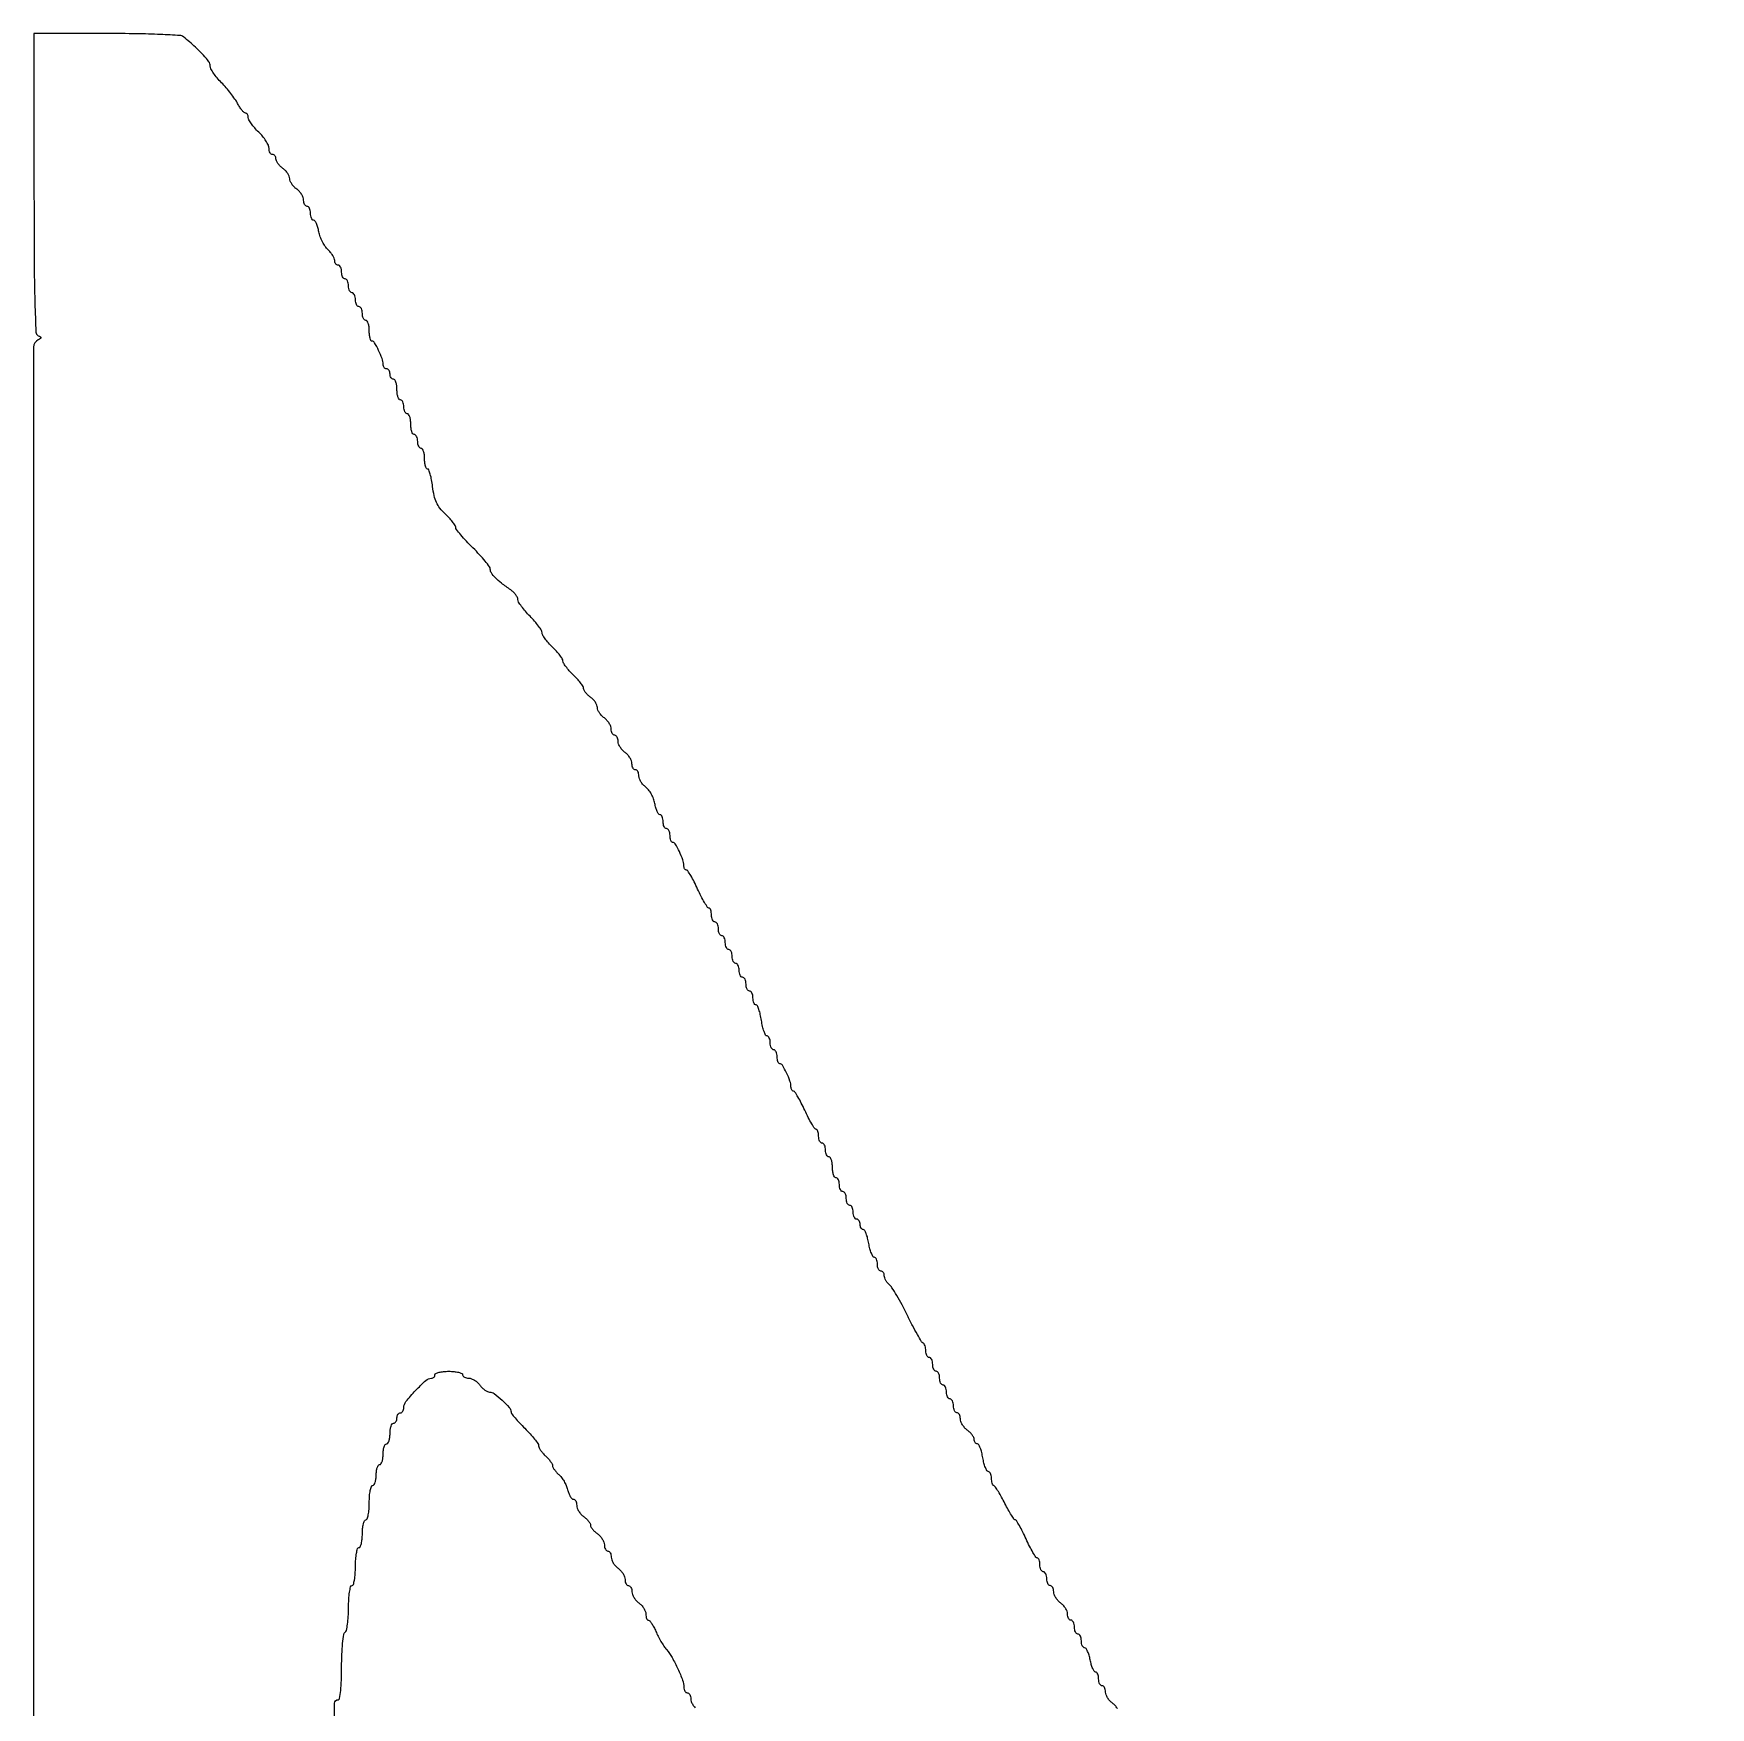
# Model space of a CAD drawing. Extents: x 70 to 555, y 250 to 2187.
# Drawn here: x 69.9 to 555, y 1702.8 to 2187 of the extents above; entities that cross this region are included whole.
import ezdxf

# ---------------------------------------------------------------- set-up
doc = ezdxf.new("R2010")
doc.units = 0

msp = doc.modelspace()

# ---------------------------------------------------------------- linework, layer by layer
for points in [[(383.4125, 1702.459276, 0.045499), (382.765149, 1703.316802, 0.052224), (382, 1704, -0.052224), (381.234851, 1704.683198, -0.045499), (380.5875, 1705.540724, -0.047927), (380.144747, 1706.434551, -0.091287), (380, 1707.220759, 0.054248), (379.925933, 1707.901422, 0.073949), (379.70625, 1708.477348, 0.093597), (379.381567, 1708.863853, 0.173062), (379, 1709, -0.191087), (378.618118, 1709.151477, -0.088204), (378.29375, 1709.5875, -0.068025), (378.073693, 1710.234582, -0.048028), (378, 1711, 0.0425), (377.934799, 1711.765682, 0.062142), (377.738942, 1712.4125, 0.081598), (377.4511, 1712.850897, 0.209741), (377.111291, 1713, -0.256887), (376.726727, 1713.211538, -0.037322), (376.290763, 1714.028125, -0.034546), (375.882132, 1715.159097, -0.023055), (375.565978, 1716.5, 0.02478), (375.244969, 1717.840783, 0.036741), (374.821812, 1718.971875, 0.040853), (374.365354, 1719.782001, 0.248969), (373.954687, 1720, -0.198381), (373.589948, 1720.150643, -0.08573), (373.280439, 1720.5875, -0.065694), (373.070226, 1721.234473, -0.045771), (373, 1722, 0.048028), (372.926307, 1722.765418, 0.068025), (372.70625, 1723.4125, 0.088204), (372.381882, 1723.848523, 0.191087), (372, 1724, -0.191087), (371.618118, 1724.151477, -0.088204), (371.29375, 1724.5875, -0.068025), (371.073693, 1725.234582, -0.048028), (371, 1726, 0.048028), (370.926307, 1726.765418, 0.068025), (370.70625, 1727.4125, 0.088204), (370.381882, 1727.848523, 0.191087), (370, 1728, -0.173062), (369.618433, 1728.136147, -0.093597), (369.29375, 1728.522652, -0.073949), (369.074067, 1729.098578, -0.054248), (369, 1729.779241, 0.091287), (368.855253, 1730.565449, 0.047927), (368.4125, 1731.459276, 0.045499), (367.765149, 1732.316802, 0.052224), (367, 1733, -0.052224), (366.234851, 1733.683198, -0.045499), (365.5875, 1734.540724, -0.047927), (365.144747, 1735.434551, -0.091287), (365, 1736.220759, 0.054248), (364.925933, 1736.901422, 0.073949), (364.70625, 1737.477348, 0.093597), (364.381567, 1737.863853, 0.173062), (364, 1738, -0.191087), (363.618118, 1738.151477, -0.088204), (363.29375, 1738.5875, -0.068025), (363.073693, 1739.234582, -0.048028), (363, 1740, 0.048028), (362.926307, 1740.765418, 0.068025), (362.70625, 1741.4125, 0.088204), (362.381882, 1741.848523, 0.191087), (362, 1742, -0.191087), (361.618118, 1742.151477, -0.088204), (361.29375, 1742.5875, -0.068025), (361.073693, 1743.234582, -0.048028), (361, 1744, 0.035676), (360.945257, 1744.766246, 0.053938), (360.779688, 1745.413545, 0.070374), (360.53754, 1745.858162, 0.235946), (360.25, 1746.003557, -0.252497), (359.855014, 1746.219031, -0.010688), (358.985937, 1747.619605, -0.016166), (358.012383, 1749.394667, -0.010555), (357, 1751.5, 0.00834), (355.998949, 1753.60559, 0.013015), (355.060245, 1755.380395, 0.007143), (354.225857, 1756.814912, 0.261661), (353.907218, 1756.996443, -0.246704), (353.584947, 1757.168234, -0.008581), (352.781445, 1758.394268, -0.014226), (351.872673, 1759.929311, -0.009255), (350.907218, 1761.75, 0.009041), (349.930482, 1763.593868, 0.012641), (348.986808, 1765.202604, 0.009021), (348.149744, 1766.497605, 0.141101), (347.75, 1766.833333, -0.15923), (347.461515, 1767.093607, -0.049842), (347.220312, 1767.631771, -0.044078), (347.055268, 1768.325242, -0.036404), (347, 1769.083333, 0.045626), (346.932915, 1769.81697, 0.065541), (346.73207, 1770.436979, 0.08556), (346.436378, 1770.855691, 0.198866), (346.087898, 1771, -0.271692), (345.693911, 1771.231149, -0.032949), (345.245211, 1772.175, -0.031813), (344.825121, 1773.467322, -0.020833), (344.5, 1775, 0.020833), (344.174879, 1776.532678, 0.031813), (343.754789, 1777.825, 0.032949), (343.306089, 1778.768851, 0.271692), (342.912102, 1779, -0.139015), (342.564283, 1779.09861, -0.100051), (342.26793, 1779.375777, -0.085585), (342.068374, 1779.790321, -0.069585), (342, 1780.279241, 0.115942), (341.860855, 1780.871239, 0.043072), (341.4125, 1781.606151, 0.039803), (340.765268, 1782.353917, 0.038332), (340, 1783, -0.052224), (339.234851, 1783.683198, -0.045499), (338.5875, 1784.540724, -0.047927), (338.144747, 1785.434551, -0.091287), (338, 1786.220759, 0.054248), (337.925933, 1786.901422, 0.073949), (337.70625, 1787.477348, 0.093597), (337.381567, 1787.863853, 0.173062), (337, 1788, -0.191087), (336.618118, 1788.151477, -0.088204), (336.29375, 1788.5875, -0.068025), (336.073693, 1789.234582, -0.048028), (336, 1790, 0.048028), (335.926307, 1790.765418, 0.068025), (335.70625, 1791.4125, 0.088204), (335.381882, 1791.848523, 0.191087), (335, 1792, -0.191087), (334.618118, 1792.151477, -0.088204), (334.29375, 1792.5875, -0.068025), (334.073693, 1793.234582, -0.048028), (334, 1794, 0.048028), (333.926307, 1794.765418, 0.068025), (333.70625, 1795.4125, 0.088204), (333.381882, 1795.848523, 0.191087), (333, 1796, -0.191087), (332.618118, 1796.151477, -0.088204), (332.29375, 1796.5875, -0.068025), (332.073693, 1797.234582, -0.048028), (332, 1798, 0.048028), (331.926307, 1798.765418, 0.068025), (331.70625, 1799.4125, 0.088204), (331.381882, 1799.848523, 0.191087), (331, 1800, -0.191087), (330.618118, 1800.151477, -0.088204), (330.29375, 1800.5875, -0.068025), (330.073693, 1801.234582, -0.048028), (330, 1802, 0.048028), (329.926307, 1802.765418, 0.068025), (329.70625, 1803.4125, 0.088204), (329.381882, 1803.848523, 0.191087), (329, 1804, -0.184457), (328.61825, 1804.145793, -0.090315), (328.29375, 1804.563021, -0.070178), (328.073823, 1805.183242, -0.050201), (328, 1805.916667, 0.038089), (327.942169, 1806.674733, 0.045801), (327.769649, 1807.368229, 0.052086), (327.517238, 1807.905169, 0.157623), (327.215826, 1808.166667, -0.15958), (326.781646, 1808.546265, -0.00479), (325.557449, 1810.653492, -0.009067), (324.169197, 1813.203256, -0.006086), (322.671467, 1816.16437, 0.008344), (321.125103, 1819.187662, 0.010493), (319.588241, 1821.932204, 0.008797), (318.218399, 1824.171268, 0.078016), (317.455641, 1825.036815, -0.049521), (316.898664, 1825.60084, -0.041875), (316.427594, 1826.294674, -0.043784), (316.104875, 1827.007286, -0.084632), (316, 1827.622445, 0.070908), (315.924963, 1828.148899, 0.086403), (315.70625, 1828.595343, 0.100269), (315.381339, 1828.893816, 0.136626), (315, 1829, -0.191087), (314.618118, 1829.151477, -0.088204), (314.29375, 1829.5875, -0.068025), (314.073693, 1830.234582, -0.048028), (314, 1831, 0.043658), (313.933021, 1831.765628, 0.063423), (313.73207, 1832.4125, 0.083138), (313.436542, 1832.850302, 0.20561), (313.087898, 1833, -0.271692), (312.693911, 1833.231149, -0.032949), (312.245211, 1834.175, -0.031813), (311.825121, 1835.467322, -0.020833), (311.5, 1837, 0.020833), (311.174879, 1838.532678, 0.031813), (310.754789, 1839.825, 0.032949), (310.306089, 1840.768851, 0.271692), (309.912102, 1841, -0.161345), (309.564194, 1841.115267, -0.096447), (309.26793, 1841.440625, -0.077911), (309.06781, 1841.926331, -0.058897), (309, 1842.5, 0.064853), (308.925306, 1843.073457, 0.082425), (308.70625, 1843.559375, 0.098894), (308.381354, 1843.884432, 0.148195), (308, 1844, -0.191087), (307.618118, 1844.151477, -0.088204), (307.29375, 1844.5875, -0.068025), (307.073693, 1845.234582, -0.048028), (307, 1846, 0.048028), (306.926307, 1846.765418, 0.068025), (306.70625, 1847.4125, 0.088204), (306.381882, 1847.848523, 0.191087), (306, 1848, -0.191087), (305.618118, 1848.151477, -0.088204), (305.29375, 1848.5875, -0.068025), (305.073693, 1849.234582, -0.048028), (305, 1850, 0.048028), (304.926307, 1850.765418, 0.068025), (304.70625, 1851.4125, 0.088204), (304.381882, 1851.848523, 0.191087), (304, 1852, -0.191087), (303.618118, 1852.151477, -0.088204), (303.29375, 1852.5875, -0.068025), (303.073693, 1853.234582, -0.048028), (303, 1854, 0.048028), (302.926307, 1854.765418, 0.068025), (302.70625, 1855.4125, 0.088204), (302.381882, 1855.848523, 0.191087), (302, 1856, -0.254951), (301.615738, 1856.209557, -0.06271), (301.29375, 1856.88125, -0.048861), (301.072766, 1857.850749, -0.031626), (301, 1859, 0.031626), (300.927234, 1860.149251, 0.048861), (300.70625, 1861.11875, 0.06271), (300.384262, 1861.790443, 0.254951), (300, 1862, -0.191087), (299.618118, 1862.151477, -0.088204), (299.29375, 1862.5875, -0.068025), (299.073693, 1863.234582, -0.048028), (299, 1864, 0.048028), (298.926307, 1864.765418, 0.068025), (298.70625, 1865.4125, 0.088204), (298.381882, 1865.848523, 0.191087), (298, 1866, -0.191087), (297.618118, 1866.151477, -0.088204), (297.29375, 1866.5875, -0.068025), (297.073693, 1867.234582, -0.048028), (297, 1868, 0.035676), (296.945257, 1868.766246, 0.053938), (296.779688, 1869.413545, 0.070374), (296.53754, 1869.858162, 0.235946), (296.25, 1870.003557, -0.252497), (295.855014, 1870.219031, -0.010688), (294.985937, 1871.619605, -0.016166), (294.012383, 1873.394667, -0.010555), (293, 1875.5, 0.010555), (291.987617, 1877.605333, 0.016166), (291.014063, 1879.380395, 0.010688), (290.144986, 1880.780969, 0.252497), (289.75, 1880.996443, -0.168803), (289.463845, 1881.097408, -0.094092), (289.220312, 1881.381017, -0.074974), (289.055621, 1881.802852, -0.055695), (289, 1882.300635, 0.08668), (288.708728, 1883.968163, 0.026575), (287.711774, 1886.332808, 0.020084), (286.526241, 1888.543235, 0.262796), (285.75, 1888.992198, -0.235061), (285.462433, 1889.139048, -0.069969), (285.220312, 1889.585208, -0.053772), (285.054752, 1890.233454, -0.035668), (285, 1891, 0.048028), (284.926307, 1891.765418, 0.068025), (284.70625, 1892.4125, 0.088204), (284.381882, 1892.848523, 0.191087), (284, 1893, -0.191087), (283.618118, 1893.151477, -0.088204), (283.29375, 1893.5875, -0.068025), (283.073693, 1894.234582, -0.048028), (283, 1895, 0.044979), (282.930992, 1895.765565, 0.064852), (282.724249, 1896.4125, 0.08479), (282.419978, 1896.849692, 0.201047), (282.061273, 1897, -0.284384), (281.657656, 1897.249764, -0.029567), (281.200069, 1898.321875, -0.029702), (280.774338, 1899.775549, -0.019168), (280.447729, 1901.5, 0.018095), (280.124936, 1903.224536, 0.028191), (279.710743, 1904.678125, 0.027144), (279.269148, 1905.757855, 0.2898), (278.886456, 1906, -0.210144), (278.547498, 1906.149042, -0.081446), (278.260397, 1906.5875, -0.062018), (278.06503, 1907.234312, -0.042389), (278, 1908, 0.048028), (277.926307, 1908.765418, 0.068025), (277.70625, 1909.4125, 0.088204), (277.381882, 1909.848523, 0.191087), (277, 1910, -0.191087), (276.618118, 1910.151477, -0.088204), (276.29375, 1910.5875, -0.068025), (276.073693, 1911.234582, -0.048028), (276, 1912, 0.048028), (275.926307, 1912.765418, 0.068025), (275.70625, 1913.4125, 0.088204), (275.381882, 1913.848523, 0.191087), (275, 1914, -0.191087), (274.618118, 1914.151477, -0.088204), (274.29375, 1914.5875, -0.068025), (274.073693, 1915.234582, -0.048028), (274, 1916, 0.048028), (273.926307, 1916.765418, 0.068025), (273.70625, 1917.4125, 0.088204), (273.381882, 1917.848523, 0.191087), (273, 1918, -0.191087), (272.618118, 1918.151477, -0.088204), (272.29375, 1918.5875, -0.068025), (272.073693, 1919.234582, -0.048028), (272, 1920, 0.048028), (271.926307, 1920.765418, 0.068025), (271.70625, 1921.4125, 0.088204), (271.381882, 1921.848523, 0.191087), (271, 1922, -0.191087), (270.618118, 1922.151477, -0.088204), (270.29375, 1922.5875, -0.068025), (270.073693, 1923.234582, -0.048028), (270, 1924, 0.048028), (269.926307, 1924.765418, 0.068025), (269.70625, 1925.4125, 0.088204), (269.381882, 1925.848523, 0.191087), (269, 1926, -0.191087), (268.618118, 1926.151477, -0.088204), (268.29375, 1926.5875, -0.068025), (268.073693, 1927.234582, -0.048028), (268, 1928, 0.048028), (267.926307, 1928.765418, 0.068025), (267.70625, 1929.4125, 0.088204), (267.381882, 1929.848523, 0.191087), (267, 1930, -0.191087), (266.618118, 1930.151477, -0.088204), (266.29375, 1930.5875, -0.068025), (266.073693, 1931.234582, -0.048028), (266, 1932, 0.035676), (265.945257, 1932.766246, 0.053938), (265.779688, 1933.413545, 0.070374), (265.53754, 1933.858162, 0.235946), (265.25, 1934.003557, -0.252497), (264.855014, 1934.219031, -0.010688), (263.985937, 1935.619605, -0.016166), (263.012383, 1937.394667, -0.010555), (262, 1939.5, 0.010555), (260.987617, 1941.605333, 0.016166), (260.014063, 1943.380395, 0.010688), (259.144986, 1944.780969, 0.252497), (258.75, 1944.996443, -0.168803), (258.463845, 1945.097408, -0.094092), (258.220312, 1945.381017, -0.074974), (258.055621, 1945.802852, -0.055695), (258, 1946.300635, 0.08668), (257.708728, 1947.968163, 0.026575), (256.711774, 1950.332808, 0.020084), (255.526241, 1952.543235, 0.262796), (254.75, 1952.992198, -0.235061), (254.462433, 1953.139048, -0.069969), (254.220313, 1953.585208, -0.053772), (254.054752, 1954.233454, -0.035668), (254, 1955, 0.048028), (253.926307, 1955.765418, 0.068025), (253.70625, 1956.4125, 0.088204), (253.381882, 1956.848523, 0.191087), (253, 1957, -0.191087), (252.618118, 1957.151477, -0.088204), (252.29375, 1957.5875, -0.068025), (252.073693, 1958.234582, -0.048028), (252, 1959, 0.0425), (251.934799, 1959.765682, 0.062142), (251.738942, 1960.4125, 0.081598), (251.4511, 1960.850897, 0.209741), (251.111291, 1961, -0.249809), (250.728768, 1961.203835, -0.04048), (250.302749, 1961.964231, -0.036508), (249.907352, 1963.025018, -0.024594), (249.606783, 1964.28249, 0.044219), (249.224159, 1965.644713, 0.035778), (248.585699, 1967.02324, 0.03703), (247.804977, 1968.216738, 0.073372), (246.995492, 1969.003249, -0.052332), (246.232067, 1969.685204, -0.045531), (245.586176, 1970.541679, -0.047946), (245.144447, 1971.434776, -0.091127), (245, 1972.220759, 0.054248), (244.925933, 1972.901422, 0.073949), (244.70625, 1973.477348, 0.093597), (244.381567, 1973.863853, 0.173062), (244, 1974, -0.173062), (243.618433, 1974.136147, -0.093597), (243.29375, 1974.522652, -0.073949), (243.074067, 1975.098578, -0.054248), (243, 1975.779241, 0.091287), (242.855253, 1976.565449, 0.047927), (242.4125, 1977.459276, 0.045499), (241.765149, 1978.316802, 0.052224), (241, 1979, -0.052224), (240.234851, 1979.683198, -0.045499), (239.5875, 1980.540724, -0.047927), (239.144747, 1981.434551, -0.091287), (239, 1982.220759, 0.054248), (238.925933, 1982.901422, 0.073949), (238.70625, 1983.477348, 0.093597), (238.381567, 1983.863853, 0.173062), (238, 1984, -0.173062), (237.618433, 1984.136147, -0.093597), (237.29375, 1984.522652, -0.073949), (237.074067, 1985.098578, -0.054248), (237, 1985.779241, 0.091287), (236.855253, 1986.565449, 0.047927), (236.4125, 1987.459276, 0.045499), (235.765149, 1988.316802, 0.052224), (235, 1989, -0.046192), (234.234835, 1989.666838, -0.043436), (233.5875, 1990.475876, -0.046457), (233.142914, 1991.299139, -0.100918), (233, 1992, 0.100918), (232.857086, 1992.700861, 0.046457), (232.4125, 1993.524124, 0.043436), (231.765165, 1994.333162, 0.046192), (231, 1995, -0.032936), (230.234608, 1995.632183, -0.036605), (229.5875, 1996.338891, -0.039501), (229.135134, 1997.015588, -0.128273), (229, 1997.533668, 0.141792), (228.829642, 1998.122322, 0.021041), (228.11875, 1999.14929, 0.022289), (227.148723, 2000.319506, 0.017529), (226, 2001.5, -0.018058), (224.851312, 2002.682958, -0.022776), (223.88125, 2003.8606, -0.021725), (223.172413, 2004.896574, -0.140059), (223, 2005.5, 0.140059), (222.827587, 2006.103426, 0.021725), (222.11875, 2007.1394, 0.022776), (221.148688, 2008.317042, 0.018058), (220, 2009.5, -0.020462), (218.851463, 2010.694232, -0.024876), (217.88125, 2011.905767, -0.024649), (217.180652, 2012.984007, -0.132497), (217, 2013.653758, 0.138839), (216.803027, 2014.349445, 0.020062), (215.971875, 2015.585583, 0.021462), (214.84019, 2016.999488, 0.016876), (213.5, 2018.433333, -0.017302), (212.159844, 2019.869592, -0.021856), (211.028125, 2021.290777, -0.020614), (210.199, 2022.53564, -0.137442), (210, 2023.245907, 0.118257), (209.854446, 2023.852717, 0.043524), (209.385102, 2024.604948, 0.040126), (208.707687, 2025.369508, 0.038287), (207.906729, 2026.029241, -0.01269), (205.238022, 2028.007333, -0.031918), (203.430306, 2029.615513, -0.044063), (202.328806, 2030.94507, -0.152105), (202, 2032.000911, 0.158107), (201.762716, 2032.732545, 0.013093), (200.53125, 2034.341016, 0.016477), (198.915215, 2036.211469, 0.011945), (197, 2038.188986, -0.009862), (195.084478, 2040.150404, -0.014059), (193.46875, 2041.971479, -0.009957), (192.212012, 2043.532941, -0.165943), (192, 2044.15416, 0.14675), (191.83044, 2044.719435, 0.020341), (191.107053, 2045.725213, 0.021867), (190.124212, 2046.873501, 0.016949), (188.96018, 2048.037198, -0.038646), (187.448704, 2049.685302, -0.05839), (186.434879, 2051.345292, -0.052853), (185.768915, 2053.315069, -0.025639), (185.320889, 2055.938407, 0.015746), (185.02892, 2057.878446, 0.025003), (184.644679, 2059.513157, 0.022173), (184.228264, 2060.748202, 0.309682), (183.860709, 2061, -0.277094), (183.528776, 2061.199252, -0.052586), (183.252833, 2061.88125, -0.042742), (183.062442, 2062.850482, -0.02714), (183, 2064, 0.031626), (182.927234, 2065.149251, 0.048861), (182.70625, 2066.11875, 0.06271), (182.384262, 2066.790443, 0.254951), (182, 2067, -0.191087), (181.618118, 2067.151477, -0.088204), (181.29375, 2067.5875, -0.068025), (181.073693, 2068.234582, -0.048028), (181, 2069, 0.048028), (180.926307, 2069.765418, 0.068025), (180.70625, 2070.4125, 0.088204), (180.381882, 2070.848523, 0.191087), (180, 2071, -0.254951), (179.615738, 2071.209557, -0.06271), (179.29375, 2071.88125, -0.048861), (179.072766, 2072.850749, -0.031626), (179, 2074, 0.031626), (178.927234, 2075.149251, 0.048861), (178.70625, 2076.11875, 0.06271), (178.384262, 2076.790443, 0.254951), (178, 2077, -0.191087), (177.618118, 2077.151477, -0.088204), (177.29375, 2077.5875, -0.068025), (177.073693, 2078.234582, -0.048028), (177, 2079, 0.048028), (176.926307, 2079.765418, 0.068025), (176.70625, 2080.4125, 0.088204), (176.381882, 2080.848523, 0.191087), (176, 2081, -0.254951), (175.615738, 2081.209557, -0.06271), (175.29375, 2081.88125, -0.048861), (175.072766, 2082.850749, -0.031626), (175, 2084, 0.031626), (174.927234, 2085.149251, 0.048861), (174.70625, 2086.11875, 0.06271), (174.384262, 2086.790443, 0.254951), (174, 2087, -0.148195), (173.618646, 2087.115568, -0.098894), (173.29375, 2087.440625, -0.082425), (173.074694, 2087.926543, -0.064853), (173, 2088.5, 0.064853), (172.925306, 2089.073457, 0.082425), (172.70625, 2089.559375, 0.098894), (172.381354, 2089.884432, 0.148195), (172, 2090, -0.129178), (171.618643, 2090.100198, -0.100706), (171.29375, 2090.382062, -0.08893), (171.075275, 2090.803702, -0.07531), (171, 2091.300635, 0.08668), (170.708728, 2092.968163, 0.026575), (169.711774, 2095.332808, 0.020084), (168.526241, 2097.543235, 0.262796), (167.75, 2097.992198, -0.293605), (167.459613, 2098.183099, -0.043455), (167.220313, 2098.878958, -0.037521), (167.054307, 2099.84975, -0.023593), (167, 2101, 0.031626), (166.927234, 2102.149251, 0.048861), (166.70625, 2103.11875, 0.06271), (166.384262, 2103.790443, 0.254951), (166, 2104, -0.191087), (165.618118, 2104.151477, -0.088204), (165.29375, 2104.5875, -0.068025), (165.073693, 2105.234582, -0.048028), (165, 2106, 0.048028), (164.926307, 2106.765418, 0.068025), (164.70625, 2107.4125, 0.088204), (164.381882, 2107.848523, 0.191087), (164, 2108, -0.191087), (163.618118, 2108.151477, -0.088204), (163.29375, 2108.5875, -0.068025), (163.073693, 2109.234582, -0.048028), (163, 2110, 0.048028), (162.926307, 2110.765418, 0.068025), (162.70625, 2111.4125, 0.088204), (162.381882, 2111.848523, 0.191087), (162, 2112, -0.191087), (161.618118, 2112.151477, -0.088204), (161.29375, 2112.5875, -0.068025), (161.073693, 2113.234582, -0.048028), (161, 2114, 0.048028), (160.926307, 2114.765418, 0.068025), (160.70625, 2115.4125, 0.088204), (160.381882, 2115.848523, 0.191087), (160, 2116, -0.191087), (159.618118, 2116.151477, -0.088204), (159.29375, 2116.5875, -0.068025), (159.073693, 2117.234582, -0.048028), (159, 2118, 0.048028), (158.926307, 2118.765418, 0.068025), (158.70625, 2119.4125, 0.088204), (158.381882, 2119.848523, 0.191087), (158, 2120, -0.133491), (157.618656, 2120.103659, -0.100499), (157.29375, 2120.395097, -0.087472), (157.075135, 2120.831048, -0.072708), (157, 2121.345012, 0.104707), (156.864428, 2121.9853, 0.036461), (156.418245, 2122.821408, 0.034311), (155.777424, 2123.69721, 0.033751), (155.019558, 2124.482301, -0.060429), (154.214754, 2125.410111, -0.031243), (153.435558, 2126.735892, -0.030533), (152.795021, 2128.218425, -0.040357), (152.408267, 2129.637288, 0.024003), (152.101951, 2130.925531, 0.03576), (151.701672, 2132.012203, 0.039279), (151.271999, 2132.793252, 0.252506), (150.888709, 2133, -0.209741), (150.5489, 2133.149103, -0.081598), (150.261058, 2133.5875, -0.062142), (150.065201, 2134.234318, -0.0425), (150, 2135, 0.048028), (149.926307, 2135.765418, 0.068025), (149.70625, 2136.4125, 0.088204), (149.381882, 2136.848523, 0.191087), (149, 2137, -0.173062), (148.618433, 2137.136147, -0.093597), (148.29375, 2137.522652, -0.073949), (148.074067, 2138.098578, -0.054248), (148, 2138.779241, 0.091287), (147.855253, 2139.565449, 0.047927), (147.4125, 2140.459276, 0.045499), (146.765149, 2141.316802, 0.052224), (146, 2142, -0.046192), (145.234835, 2142.666838, -0.043436), (144.5875, 2143.475876, -0.046457), (144.142914, 2144.299139, -0.100918), (144, 2145, 0.100918), (143.857086, 2145.700861, 0.046457), (143.4125, 2146.524124, 0.043436), (142.765165, 2147.333162, 0.046192), (142, 2148, -0.038332), (141.234732, 2148.646083, -0.039803), (140.5875, 2149.393849, -0.043072), (140.139145, 2150.128761, -0.115942), (140, 2150.720759, 0.07663), (139.924656, 2151.209482, 0.089631), (139.70625, 2151.624223, 0.10076), (139.381366, 2151.901479, 0.127083), (139, 2152, -0.175906), (138.618393, 2152.138541, -0.092822), (138.29375, 2152.532542, -0.073), (138.074004, 2153.119319, -0.053197), (138, 2153.812909, 0.110483), (137.800928, 2154.702825, 0.032312), (137.11875, 2155.937567, 0.030747), (136.14816, 2157.266443, 0.028635), (135, 2158.5, -0.02098), (133.851493, 2159.696681, -0.025305), (132.88125, 2160.915558, -0.025239), (132.182218, 2162.003178, -0.130933), (132, 2162.687091, 0.061422), (131.938094, 2163.189128, 0.0799), (131.755888, 2163.614333, 0.097635), (131.485923, 2163.898966, 0.155533), (131.16898, 2164, -0.19269), (130.761836, 2164.162956, -0.030593), (130.165246, 2164.805662, -0.030141), (129.523119, 2165.692353, -0.02227), (128.91898, 2166.742681, 0.031834), (128.14835, 2168.025102, 0.013466), (126.962138, 2169.646328, 0.013259), (125.598316, 2171.315306, 0.016889), (124.25, 2172.776014, -0.021799), (123.005873, 2174.150683, -0.025557), (121.954688, 2175.55989, -0.025766), (121.201193, 2176.821839, -0.122293), (121, 2177.632124, 0.158457), (120.600789, 2178.860177, 0.028899), (119.065346, 2180.734325, 0.023901), (116.68139, 2183.087196, 0.010271), (113.292206, 2186.003248, 0.158969), (112.203955, 2186.431184, 0.003648), (106.588455, 2186.723808, 0.00731), (99.645378, 2186.933197, 0.003882), (91.042206, 2187), (70, 2187), (70, 2143.583333, 0.00121), (70.05326, 2121.566829, 0.005891), (70.260557, 2109.095074, 0.003349), (70.558113, 2100.621205, 0.28009), (71.25, 2099.583333, -0.029131), (71.85747, 2099.255505, -0.260055), (72, 2099, -0.260055), (71.85747, 2098.744495, -0.029131), (71.25, 2098.416667, 0.291392), (69.871824, 2096.252673, 0.000001), (69.869436, 1218.5, 0.000001), (69.871824, 340.747327, 0.291392)], [(156.96188, 734.361952, -0.000003), (156.959267, 1219.071604, -0.000002), (156.961491, 1703.9615, -0.414211), (158, 1705, 0.368182), (158.423469, 1705.360727, 0.013538), (158.72352, 1707.610246, 0.017744), (158.933731, 1710.60645, 0.00864), (159, 1714.440983, -0.009825), (159.072193, 1718.114385, -0.014948), (159.292846, 1721.298201, -0.009784), (159.601718, 1723.889062, -0.223356), (160, 1724.5, 0.204655), (160.392727, 1725.057756, 0.017258), (160.70625, 1726.828525, 0.020711), (160.927252, 1729.046572, 0.014475), (161, 1731.559017, -0.014034), (161.070479, 1734.069583, -0.024479), (161.288814, 1736.139754, -0.022248), (161.600091, 1737.687125, -0.344703), (162, 1738, 0.332234), (162.391033, 1738.292067, 0.026982), (162.70625, 1739.615625, 0.027868), (162.927854, 1741.39166, 0.017105), (163, 1743.5, -0.017105), (163.072146, 1745.60834, -0.027868), (163.29375, 1747.384375, -0.026982), (163.608967, 1748.707933, -0.332234), (164, 1749, 0.295869), (164.387127, 1749.251055, 0.04382), (164.70625, 1750.175, 0.037669), (164.92761, 1751.467056, 0.023598), (165, 1753, -0.023598), (165.07239, 1754.532944, -0.037669), (165.29375, 1755.825, -0.04382), (165.612873, 1756.748945, -0.295869), (166, 1757, 0.322437), (166.389817, 1757.280551, 0.031449), (166.70625, 1758.46875, 0.03053), (166.927795, 1760.083446, 0.01883), (167, 1762, -0.01883), (167.072205, 1763.916554, -0.03053), (167.29375, 1765.53125, -0.031449), (167.610183, 1766.719449, -0.322437), (168, 1767, 0.254951), (168.384262, 1767.209557, 0.06271), (168.70625, 1767.88125, 0.048861), (168.927234, 1768.850749, 0.031626), (169, 1770, -0.031626), (169.072766, 1771.149251, -0.048861), (169.29375, 1772.11875, -0.06271), (169.615738, 1772.790443, -0.254951), (170, 1773, 0.254951), (170.384262, 1773.209557, 0.06271), (170.70625, 1773.88125, 0.048861), (170.927234, 1774.850749, 0.031626), (171, 1776, -0.031626), (171.072766, 1777.149251, -0.048861), (171.29375, 1778.11875, -0.06271), (171.615738, 1778.790443, -0.254951), (172, 1779, 0.254951), (172.384262, 1779.209557, 0.06271), (172.70625, 1779.88125, 0.048861), (172.927234, 1780.850749, 0.031626), (173, 1782, -0.031626), (173.072766, 1783.149251, -0.048861), (173.29375, 1784.11875, -0.06271), (173.615738, 1784.790443, -0.254951), (174, 1785, 0.148195), (174.381354, 1785.115568, 0.098894), (174.70625, 1785.440625, 0.082425), (174.925306, 1785.926543, 0.064853), (175, 1786.5, -0.064853), (175.074694, 1787.073457, -0.082425), (175.29375, 1787.559375, -0.098894), (175.618646, 1787.884432, -0.148195), (176, 1788, 0.151278), (176.381367, 1788.118088, 0.098399), (176.70625, 1788.450417, 0.081363), (176.925391, 1788.94708, 0.063376), (177, 1789.533333, -0.171892), (177.60024, 1791.227721, -0.018519), (180.378922, 1794.409012, -0.017905), (183.384738, 1797.382601, -0.188227), (184.966667, 1798, 0.095738), (185.361078, 1798.076219, 0.097108), (185.696458, 1798.29375, 0.098682), (185.920991, 1798.61841, 0.10244), (186, 1799, -0.295869), (186.251055, 1799.387127, -0.04382), (187.175, 1799.70625, -0.037669), (188.467056, 1799.92761, -0.023598), (190, 1800, -0.023598), (191.532944, 1799.92761, -0.037669), (192.825, 1799.70625, -0.04382), (193.748945, 1799.387127, -0.295869), (194, 1799, 0.173062), (194.136147, 1798.618433, 0.093597), (194.522652, 1798.29375, 0.073949), (195.098578, 1798.074067, 0.054248), (195.779241, 1798, -0.091287), (196.565449, 1797.855253, -0.047927), (197.459276, 1797.4125, -0.045499), (198.316802, 1796.765149, -0.052224), (199, 1796, 0.039628), (199.649462, 1795.234755, 0.040482), (200.407202, 1794.5875, 0.043766), (201.156398, 1794.139909, 0.113243), (201.766214, 1794, -0.163381), (203.147444, 1793.536289, -0.024352), (205.429186, 1791.62804, -0.023503), (207.515531, 1789.513179, -0.184971), (208, 1788.248402, 0.16632), (208.17105, 1787.748407, 0.010204), (209.175, 1786.506025, 0.01428), (210.467595, 1785.057623, 0.010032), (212, 1783.5, -0.013552), (213.532003, 1781.9207, -0.018254), (214.825, 1780.40598, -0.015476), (215.797411, 1779.097582, -0.15323), (216, 1778.45204, 0.116386), (216.132194, 1777.89182, 0.033013), (216.5875, 1777.113776, 0.031344), (217.234548, 1776.276839, 0.028616), (218, 1775.5, -0.024639), (218.765566, 1774.7353, -0.028598), (219.4125, 1773.934501, -0.029513), (219.872933, 1773.205499, -0.126752), (220, 1772.712308, 0.122452), (220.120107, 1772.229234, 0.032367), (220.540529, 1771.546715, 0.030842), (221.135808, 1770.808271, 0.027412), (221.840099, 1770.117295, -0.052398), (222.594472, 1769.299455, -0.0293), (223.339111, 1768.167268, -0.028923), (223.964761, 1766.921293, -0.041392), (224.359151, 1765.75, 0.031611), (224.690945, 1764.697021, 0.04368), (225.126815, 1763.807812, 0.051049), (225.595406, 1763.185065, 0.208889), (226.019052, 1763, -0.175981), (226.39339, 1762.864037, -0.092801), (226.711847, 1762.477348, -0.072975), (226.927408, 1761.901469, -0.05317), (227, 1761.220759, 0.091287), (227.144747, 1760.434551, 0.047927), (227.5875, 1759.540724, 0.045499), (228.234851, 1758.683198, 0.052224), (229, 1758, -0.031954), (229.765419, 1757.370316, -0.035955), (230.4125, 1756.670999, -0.038722), (230.86577, 1756.004653, -0.13072), (231, 1755.5, 0.13072), (231.13423, 1754.995347, 0.038722), (231.5875, 1754.329001, 0.035955), (232.234581, 1753.629684, 0.031954), (233, 1753, -0.052224), (233.765149, 1752.316802, -0.045499), (234.4125, 1751.459276, -0.047927), (234.855253, 1750.565449, -0.091287), (235, 1749.779241, 0.054248), (235.074067, 1749.098578, 0.073949), (235.29375, 1748.522652, 0.093597), (235.618433, 1748.136147, 0.173062), (236, 1748, -0.173062), (236.381567, 1747.863853, -0.093597), (236.70625, 1747.477348, -0.073949), (236.925933, 1746.901422, -0.054248), (237, 1746.220759, 0.091287), (237.144747, 1745.434551, 0.047927), (237.5875, 1744.540724, 0.045499), (238.234851, 1743.683198, 0.052224), (239, 1743, -0.052224), (239.765149, 1742.316802, -0.045499), (240.4125, 1741.459276, -0.047927), (240.855253, 1740.565449, -0.091287), (241, 1739.779241, 0.054248), (241.074067, 1739.098578, 0.073949), (241.29375, 1738.522652, 0.093597), (241.618433, 1738.136147, 0.173062), (242, 1738, -0.173062), (242.381567, 1737.863853, -0.093597), (242.70625, 1737.477348, -0.073949), (242.925933, 1736.901422, -0.054248), (243, 1736.220759, 0.091287), (243.144747, 1735.434551, 0.047927), (243.5875, 1734.540724, 0.045499), (244.234851, 1733.683198, 0.052224), (245, 1733, -0.052224), (245.765149, 1732.316802, -0.045499), (246.4125, 1731.459276, -0.047927), (246.855253, 1730.565449, -0.091287), (247, 1729.779241, 0.040574), (247.055373, 1729.097994, 0.059953), (247.222042, 1728.522652, 0.078844), (247.466693, 1728.131642, 0.216893), (247.755889, 1728, -0.225806), (248.126326, 1727.823718, -0.024917), (248.697037, 1727.045312, -0.026511), (249.312165, 1725.995014, -0.01839), (249.898338, 1724.75, 0.018328), (250.552879, 1723.359328, 0.013478), (251.374855, 1721.867188, 0.013658), (252.230183, 1720.49617, 0.029334), (252.977694, 1719.5, -0.046218), (254.603419, 1717.174087, -0.021486), (256.288165, 1713.895635, -0.019811), (257.638022, 1710.63137, -0.088353), (258, 1708.598871, 0.060659), (258.074449, 1707.987457, 0.07931), (258.29375, 1707.469668, 0.0973), (258.618598, 1707.122994, 0.157252), (259, 1707, -0.173062), (259.381567, 1706.863853, -0.093597), (259.70625, 1706.477348, -0.073949), (259.925933, 1705.901422, -0.054248), (260, 1705.220759, 0.091287), (260.144747, 1704.434551, 0.047927), (260.5875, 1703.540724, 0.045499), (261.234851, 1702.683198, 0.052224)]]:
    msp.add_lwpolyline(points, format="xyb")

doc.saveas('drawing.dxf')
